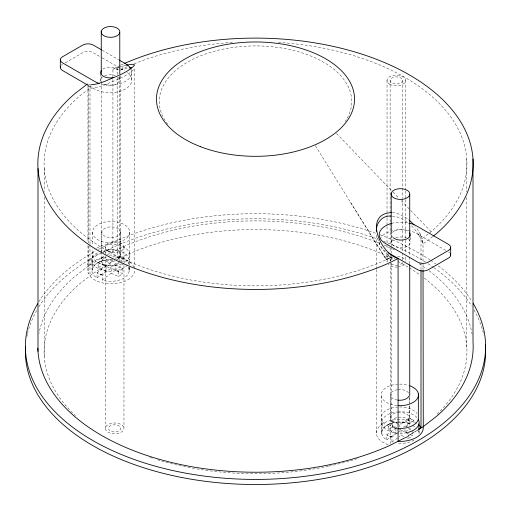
<?xml version="1.0" encoding="UTF-8"?>
<svg xmlns="http://www.w3.org/2000/svg" width="511" height="511" viewBox="0 0 511 511"><rect width="100%" height="100%" fill="white"/><g stroke="black" fill="none" stroke-linecap="round" stroke-linejoin="round"><path stroke-width="0.38" stroke-dasharray="2.56 1.92" d="M388.117 254.082L388.117 255.443L386.482 259.888L350.584 202.42M278.246 42.407A211.433 122.072 0 0 1 431.163 231.713L421.007 239.544L421.007 261.83M432.702 236.516L423.025 243.977L423.025 262.335M98.463 262.641L106.045 265.95L106.045 271.028L98.463 267.719L98.463 262.641L102.385 259.652L109.961 262.961L112.995 260.648M98.463 267.719L102.385 264.73L102.385 259.652M106.045 265.95L97.045 272.81L97.045 277.888L95.793 277.198A18.658 10.769 0 0 1 94.305 265.26A18.658 10.769 0 0 1 112.835 259.901M115.422 258.802L119.057 256.024L121.784 256.924L124.16 258.279L124.16 262.628M97.045 277.888L106.045 271.028M102.385 264.73L109.961 268.039L117.236 262.494M122.595 268.511L122.595 273.589L115.084 270.274L115.084 265.203L122.595 268.511L118.699 271.482L111.162 268.192L102.162 275.052L102.162 280.13L103.497 280.565A18.658 10.769 0 0 0 123.368 278.399A18.658 10.769 0 0 0 128.146 267.055M115.084 265.203L119.925 261.511M120.532 261.044L124.16 258.279L119.057 256.024L119.057 260.38M102.162 280.13L111.162 273.264L111.162 268.192M115.084 270.274L124.16 263.357M111.162 273.264L118.699 276.56L122.595 273.589M388.405 424.615L395.916 427.931L395.916 433.009L388.405 429.694L388.405 424.615L392.301 421.645L398.465 424.341M388.405 429.694L392.301 426.723L392.301 421.645M395.916 427.931L386.84 434.848L386.84 439.926L385.748 439.307A18.658 10.769 0 0 1 397.124 422.099M386.84 439.926L395.916 433.009M401.039 429.099L399.838 430.019L399.838 427.841M403.435 427.273L408.838 423.153L408.838 418.081L413.955 420.317L413.955 422.488M397.398 432.938L391.943 437.103L391.943 442.181L393.451 442.673M398.005 432.478L401.039 430.166L408.615 433.475L408.615 438.553L401.039 435.244L399.219 436.63M405.555 426.717L413.955 420.317L408.838 418.081L399.838 424.941L399.838 427.113M391.943 442.181L398.612 437.09M412.537 431.214L412.537 435.564L404.955 432.255L410.359 428.135M408.615 438.553L412.537 435.564M103.803 256.445L88.32 266.09L74.663 276.623A217.66 125.668 0 0 0 39.002 333.568M405.536 437.512L416.938 430.409M417.295 430.39L405.791 437.39M390.73 261.421L390.73 257.442L388.117 255.443L385.518 257.059L386.482 259.888L390.73 257.442L393.77 258.17M65.204 62.84L82.763 52.703A7.441 4.299 0 0 1 93.283 52.703L101.485 57.443M120.283 65.331L112.918 69.049L112.918 78.63M120.922 69.777L124.799 67.816A211.433 122.072 0 0 1 127.603 66.571M107.31 254.676L120.954 247.784A217.66 125.668 0 0 1 380.401 243.645M114.93 260.674L108.147 264.098L93.104 273.474L79.837 283.701A211.433 122.072 0 0 0 75.379 415.571M116.291 259.984L124.799 255.685A211.433 122.072 0 0 1 393.706 259.262M134.604 268.722L134.604 68.627C126.92 76.822 115.167 80.17 105.094 84.749A33.317 7.02 -26.9 0 1 90.862 88.16L89.993 88.001L79.837 95.832A211.433 122.072 0 0 0 111.794 253.309A211.433 122.072 0 0 0 386.201 259.729L390.73 257.442M118.641 67.184L112.918 69.049L118.75 69.739M119.35 66.979L126.351 65.153M120.27 70.103L127.737 68.257M397.469 422.284C390.787 422.827 380.65 426.008 381.334 434.337L381.334 396.255M111.162 259.55C104.02 259.735 93.788 261.945 92.504 270.319L92.504 248.78M398.165 422.284L402.336 422.29L407.037 423.025L411.246 424.443M392.359 216.108C398.433 216.53 404.124 219.673 408.73 223.531M392.359 212.595C397.283 212.774 401.755 215.335 405.906 217.775A33.464 25.16 42.4 0 1 408.819 219.954M88.518 84.36L90.083 84.628M112.688 256.816A23.442 13.535 0 0 1 117.23 257.244L122.883 258.598A23.442 13.535 0 0 1 133.805 266.819M408.838 423.153L407.503 422.718A18.658 10.769 0 0 0 397.922 422.029M408.404 428.684L411.157 429.885M392.301 426.723L398.465 429.419M120.487 260.993L123.707 262.418M102.168 50.219L118.565 59.685M102.168 57.832L119.932 68.091M120.615 68.487L124.716 70.85M445.758 250.403L416.382 233.45A21.762 12.564 0 0 0 390.813 231.228M89.189 85.95L94.618 89.016A21.762 12.564 0 0 0 124.358 89.578A21.762 12.564 0 0 0 127.277 72.485M412.62 425.241L415.647 427.413M336.532 133.518L392.422 191.516M392.978 192.091L398.51 197.834M401.276 200.702L410.135 209.893M410.684 210.468L431.163 231.713M388.117 255.443L383.263 250.045L379.539 243.932L377.195 237.532M411.559 225.811C416.593 230.959 420.796 237.238 423.025 243.977L422.482 240.004L420.138 233.872A33.464 25.16 42.4 0 0 415.526 226.705M315.389 145.788L386.201 259.729M417.723 430.236L418.343 431.597M418.279 234.274L420.138 237.27L420.138 233.872M129.181 267.528L129.82 270.319L129.82 265.746M466.779 159.125L466.779 191.766M466.779 197.335L466.779 346.995M423.025 263.133L423.025 269.521M422.482 240.004L422.482 241.594M421.007 262.628L421.007 269.789M418.988 430.128L418.988 434.031A18.658 10.769 0 0 0 418.956 431.22M410.288 237.321L410.288 241.895M409.733 238.509L409.733 256.024M409.733 256.816L409.733 263.983M409.733 396.938L409.733 423.21M409.164 398.037L409.164 402.764M409.164 405.913L409.164 417.73M405.683 80.438L405.683 190.156M405.683 190.948L405.683 198.9M405.683 199.692L405.683 239.448M405.683 240.24L405.683 253.756M405.683 256.937L405.683 261.709M404.955 429.355L404.955 432.255M402.579 80.438A6.221 3.59 0 0 1 393.246 83.549A6.221 3.59 0 0 1 393.246 77.327A6.221 3.59 0 0 1 402.579 80.438L402.579 198.102M402.579 198.9L402.579 238.65M402.579 239.448L402.579 252.166M402.579 252.964L402.579 260.118M401.039 430.166L401.039 435.244M391.694 242.776L391.694 235.156A9.326 5.385 0 0 0 392.889 237.385M391.222 234.779L391.222 245.925M391.222 246.724L391.222 253.092M391.222 256.279L391.222 260.259M391.222 263.44L391.222 421.875M390.73 262.213L390.73 443.714M397.424 389.682A9.326 5.385 0 0 0 390.513 394.882L390.513 417.73A9.326 5.385 0 0 0 397.424 422.936M390.136 80.438L390.136 222.751M390.136 223.543L390.136 245.012M390.136 248.193L390.136 251.374M390.136 254.555L390.136 260.91M387.031 80.438L387.031 217.188M387.031 217.98L387.031 225.932M387.031 226.724L387.031 244.22M387.031 245.012L387.031 248.193M387.031 252.166L387.031 261.709A9.326 5.385 0 0 1 393.943 256.503M381.966 421.205L381.966 431.361M376.396 235.258L376.396 268.741M376.396 269.54L376.396 432.964M131.774 72.517L131.774 80.131M129.82 232.237A18.658 10.769 0 0 1 101.836 241.562A18.658 10.769 0 0 1 101.836 222.911A18.658 10.769 0 0 1 129.82 232.237L129.82 264.985M129.034 261.766L129.034 264.896M129.034 268.02L129.034 271.922M123.969 247.107L123.969 262.213M123.969 265.388L123.969 428.371A9.326 5.385 0 0 1 109.98 433.041A9.326 5.385 0 0 1 109.98 423.708A9.326 5.385 0 0 1 123.969 428.371M122.883 65.957L122.883 69.355M120.487 232.237A9.326 5.385 0 0 1 106.499 236.9A9.326 5.385 0 0 1 106.499 227.574A9.326 5.385 0 0 1 120.487 232.237L120.487 255.085M120.27 75.679L120.27 257.972M119.778 76.395L119.778 260.303M119.306 76.644L119.306 79.69M118.699 271.482L118.699 276.56M117.23 67.593L117.23 76.541M117.23 77.34L117.23 257.244M112.918 79.429L112.918 251.84L111.162 251.706A23.442 13.535 0 0 0 105.094 252.166M109.961 262.961L109.961 268.039M105.317 247.107L105.317 255.053M105.317 255.851L105.317 428.371M101.836 232.237L101.836 253.507M101.267 76.65L101.267 81.428M101.267 82.226L101.267 251.003M101.267 251.802L101.267 259.76M100.712 73.718L100.712 80.572M92.504 232.237L92.504 245.631M92.012 259.096L92.012 269.252M90.862 85.433L90.862 88.154M89.993 244.028L89.993 88.001L88.518 85.95L88.518 242.776M89.993 244.826L89.993 275.87L90.862 277.083A23.442 13.535 0 0 0 117.23 283.388A23.442 13.535 0 0 0 134.604 270.319M88.518 245.957L88.518 273.819A23.442 13.535 0 0 1 108.102 256.899M87.975 85.963L87.975 242.412M87.975 245.606L87.975 266.359L87.72 265.241A23.442 13.535 0 0 1 99.441 253.52M44.221 168.419L44.221 191.504M44.221 197.074L44.221 356.288M404.437 264.398A9.326 5.385 0 0 1 398.772 266.908M397.577 267.049A9.326 5.385 0 0 1 388.277 264.398M397.577 256.369A9.326 5.385 0 0 1 405.37 260.316M402.361 262.635A6.221 3.59 0 0 1 399.468 264.819M397.967 265.177A6.221 3.59 0 0 1 390.972 263.504M390.353 260.776A6.221 3.59 0 0 1 394.748 258.24M388.117 444.685A23.442 13.535 0 0 1 381.244 424.724A23.442 13.535 0 0 1 416.414 423.395M134.042 63.849A211.433 122.072 0 0 1 233.259 42.381M397.424 400.087A9.326 5.385 0 0 1 390.513 394.882M398.018 389.599A9.326 5.385 0 0 1 408.851 393.489M96.662 248.308A18.658 10.769 0 0 1 123.643 247.081A18.658 10.769 0 0 1 124.352 262.699M121.861 263.912A18.658 10.769 0 0 1 98.559 263.024A18.658 10.769 0 0 1 95.008 249.7M397.341 405.555A18.658 10.769 0 0 1 381.18 394.85A18.658 10.769 0 0 1 397.469 384.202M399.551 384.112A18.658 10.769 0 0 1 408.506 385.345M397.341 428.403A18.658 10.769 0 0 1 381.18 417.698A18.658 10.769 0 0 1 397.469 407.05M399.551 406.96A18.658 10.769 0 0 1 417.097 413.642M103.081 252.396A9.326 5.385 0 0 1 116.84 250.812A9.326 5.385 0 0 1 117.76 258.892M112.982 260.367A9.326 5.385 0 0 1 101.836 255.085M398.018 412.454A9.326 5.385 0 0 1 409.119 417.206A9.326 5.385 0 0 1 399.838 423.121M390.513 417.73A9.326 5.385 0 0 1 397.424 412.53M61.32 65.293A7.441 4.299 0 0 1 62.502 64.399M118.111 77.468A9.326 5.385 0 0 1 115.32 84.564A9.326 5.385 0 0 1 102.832 83.574M101.229 81.945A9.326 5.385 0 0 1 102.398 77.02M104.704 75.705A9.326 5.385 0 0 1 115.403 75.737M131.301 69.898A21.762 12.564 0 0 1 123.451 82.399A21.762 12.564 0 0 1 100.558 83.836M102.896 69.03A9.326 5.385 0 0 1 118.795 70.703M385.601 251.22A21.762 12.564 0 0 1 379.226 242.335M379.967 239.078A21.762 12.564 0 0 1 390.11 231.451M408.659 239.269A9.326 5.385 0 0 1 401.755 247.701A9.326 5.385 0 0 1 392.557 240.029M395.68 237.902A9.326 5.385 0 0 1 406.386 237.941M392.557 232.416A9.326 5.385 0 0 1 408.659 231.649M391.541 223.396A21.762 12.564 0 0 1 408.941 223.02M448.498 251.987A7.441 4.299 0 0 1 449.68 252.881M118.827 262.884A9.326 5.385 0 0 1 104.576 264.583A9.326 5.385 0 0 1 104.793 256.183M109.245 255.098A9.326 5.385 0 0 1 119.778 261.102M99.722 251.648A18.658 10.769 0 0 1 122.103 251.987A18.658 10.769 0 0 1 127.801 264.487M127.418 265.005A18.658 10.769 0 0 1 99.262 269.022A18.658 10.769 0 0 1 98.316 252.287M26.853 336.634A230.116 132.854 0 0 1 27.345 334.335M27.524 333.568A230.116 132.854 0 0 1 36.92 310.107M38.881 306.811A230.116 132.854 0 0 1 101.9 252.715M102.59 252.357A230.116 132.854 0 0 1 377.801 239.103M383.576 241.262A230.116 132.854 0 0 1 425.344 262.002M428.033 263.727A230.116 132.854 0 0 1 433.245 267.259M433.877 267.707A230.116 132.854 0 0 1 471.487 305.808M473.997 309.953A230.116 132.854 0 0 1 483.808 335.031M424.271 278.112A211.433 122.072 0 0 1 435.934 415.277M357.1 458.693A211.433 122.072 0 0 1 350.31 460.75M348.789 461.19A211.433 122.072 0 0 1 329.212 466.051M328.445 466.217A211.433 122.072 0 0 1 157.554 459.823M152.342 458.195A211.433 122.072 0 0 1 149.378 457.224M397.845 261.383A211.433 122.072 0 0 1 408.525 267.4M409.215 267.821A211.433 122.072 0 0 1 420.451 275.276M38.881 301.739A230.116 132.854 0 0 1 95.123 251.284M98.476 249.445A230.116 132.854 0 0 1 376.339 233.501M379.98 234.824A230.116 132.854 0 0 1 430.013 259.965M430.664 260.406A230.116 132.854 0 0 1 435.762 263.983M438.31 265.873A230.116 132.854 0 0 1 471.487 300.73M384.106 245.178A217.66 125.668 0 0 1 394.882 250.045M418.994 263.606A217.66 125.668 0 0 1 426.596 268.882M429.125 270.779A217.66 125.668 0 0 1 472.081 334.06M120.954 64.993A217.66 125.668 0 0 1 123.726 63.754M167.742 124.211A96.202 55.539 0 0 1 252.958 45.933A96.202 55.539 0 0 1 345.219 121.503M396.964 427.528A9.326 5.385 0 0 1 392.576 419.678A9.326 5.385 0 0 1 406.737 418.547A9.326 5.385 0 0 1 406.207 426.794M414.095 440.06A18.658 10.769 0 0 1 398.165 443.382M406.973 432.638A18.658 10.769 0 0 1 399.545 433.296M398.165 433.226A18.658 10.769 0 0 1 381.826 422.846A18.658 10.769 0 0 1 397.124 411.943M397.922 411.872A18.658 10.769 0 0 1 417.666 418.356M102.162 275.052L97.045 272.81L102.162 275.052M391.943 437.103L386.84 434.848L391.943 437.103M389.759 84.245A9.326 5.385 0 0 0 405.37 81.83A9.326 5.385 0 0 0 393.943 75.238A9.326 5.385 0 0 0 389.759 84.245M108.045 250.914A9.326 5.385 0 0 0 123.656 248.499A9.326 5.385 0 0 0 112.228 241.901A9.326 5.385 0 0 0 108.045 250.914M111.532 431.482A6.221 3.59 0 0 0 120.864 428.371A6.221 3.59 0 0 0 111.532 425.267A6.221 3.59 0 0 0 111.532 431.482"/><path stroke-width="0.77" d="M376.396 231.272C375.898 223.16 382.426 215.112 390.947 216.102M87.368 84.034L74.663 93.832A217.66 125.668 0 0 0 107.559 255.947A217.66 125.668 0 0 0 390.046 262.552L398.082 258.496L398.082 441.287L399.838 441.421A23.442 13.535 0 0 0 423.28 427.886L423.025 270.319M433.309 236.044L436.337 233.712A217.66 125.668 0 0 0 405.038 72.46A217.66 125.668 0 0 0 124.422 63.447M418.522 429.329L421.007 427.413L421.007 270.587M417.966 429.975L422.68 427.036L436.337 416.503A217.66 125.668 0 0 0 473.007 341.782L473.007 158.991M405.095 437.748L390.046 445.343A217.66 125.668 0 0 1 161.712 459.964A217.66 125.668 0 0 1 37.859 348.253M126.351 65.153L131.461 64.303L133.805 64.405L134.604 65.133C126.875 73.284 115.167 76.669 105.094 81.275A33.464 6.969 -27 0 1 90.862 84.756M129.226 68.059L131.461 67.752M391.65 212.589C363.212 213.598 380.184 253.648 398.082 258.496M101.485 49.823L93.283 45.089A7.441 4.299 0 0 0 82.763 45.089L62.502 56.785A7.441 4.299 0 0 0 62.502 62.859L94.618 81.402A21.762 12.564 0 0 0 99.128 83.402M119.248 60.081L125.399 63.632A21.762 12.564 0 0 1 131.033 69.266M388.334 252.798L417.717 269.763A7.441 4.299 0 0 0 428.237 269.763L448.498 258.068A7.441 4.299 0 0 0 450.421 253.916M88.505 85.554L62.502 70.48A7.441 4.299 0 0 1 60.579 66.328M421.007 427.413L420.138 426.2A23.442 13.535 0 0 0 419.046 425.203M450.676 247.413L450.676 255.027M418.988 423.881L418.988 429.349M418.343 393.515L418.343 416.363A18.658 10.769 0 0 1 398.031 428.454M409.733 194.717A9.326 5.385 0 0 1 394.85 198.345A9.326 5.385 0 0 1 396.849 189.089A9.326 5.385 0 0 1 409.733 194.717L409.733 236.912M409.733 264.781L409.733 396.14M391.222 193.382L391.222 233.987M119.778 32.608A9.326 5.385 0 0 1 104.889 36.236A9.326 5.385 0 0 1 106.895 26.981A9.326 5.385 0 0 1 119.778 32.608L119.778 74.012M101.267 31.273L101.267 73.469M60.324 59.825L60.324 67.439M37.993 168.553L37.993 351.344M409.388 220.413A33.464 25.16 42.4 0 1 414.108 225.019M408.851 396.274A9.326 5.385 0 0 1 398.018 400.164M409.918 385.818A18.658 10.769 0 0 1 417.461 398.414A18.658 10.769 0 0 1 398.031 405.606M113.155 77.589A9.326 5.385 0 0 1 103.101 76.133A9.326 5.385 0 0 1 101.58 70.211M391.541 223.396A21.762 12.564 0 0 0 385.601 243.6L417.717 262.143A7.441 4.299 0 0 0 428.237 262.143L448.498 250.447A7.441 4.299 0 0 0 448.498 244.373L416.382 225.83A21.762 12.564 0 0 0 409.694 223.198M409.771 232.901A9.326 5.385 0 0 1 405.249 239.506A9.326 5.385 0 0 1 393.317 237.781M485.335 345.04A230.116 132.854 0 0 1 256.892 484.498A230.116 132.854 0 0 1 25.544 346.65M473.186 303.489A230.116 132.854 0 0 1 255.704 479.42A230.116 132.854 0 0 1 37.686 303.706M418.464 419.684A18.658 10.769 0 0 1 407.727 432.466M200.382 146.651A99.038 57.181 0 0 0 354.315 102.954A99.038 57.181 0 0 0 211.803 47.836A99.038 57.181 0 0 0 200.382 146.651"/></g></svg>
